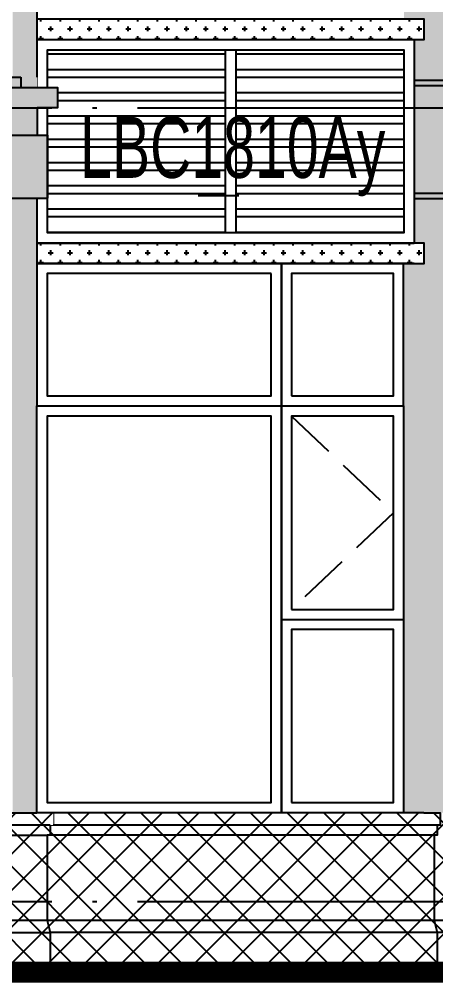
# Model space of a CAD drawing. Extents: x -12446 to 284554, y -295110 to 165007.
# Drawn here: x 69414 to 71458, y -262654 to -257919 of the extents above; entities that cross this region are included whole.
import ezdxf
from ezdxf.enums import TextEntityAlignment as Align

# ---------------------------------------------------------------- set-up
doc = ezdxf.new("R2010")
doc.units = 0
doc.header["$LTSCALE"] = 1000
doc.linetypes.add('AX-14-E$0$AX-85-M02$0$DASH', pattern=[0.35, 0.25, -0.1])
doc.linetypes.add('AX-14-E$0$DOTE', pattern=[2.42, 2, -0.2, 0.02, -0.2])
doc.layers.get('0').update_dxf_attribs({"linetype": 'CONTINUOUS'})
doc.layers.get('Defpoints').update_dxf_attribs({"linetype": 'CONTINUOUS'})
for name, color, linetype in [('A-Anno-Note', 241, 'CONTINUOUS'), ('AX-14-comp-tc$0$AX-T-LMCZ-Z$0$AX-13-E01-E03$0$A-Detl-Patt', 8, 'CONTINUOUS'), ('AX-14-comp-tc$0$AX-T-LMCZ-Z$1$AX-13-E01-E03$0$家具与填充', 251, 'CONTINUOUS'), ('AX-14-E$0$A-Detl-Fine', 152, 'CONTINUOUS'), ('AX-14-E$0$A-Detl-Patt', 8, 'CONTINUOUS'), ('AX-14-E$0$A-Detl-Thin', 131, 'CONTINUOUS'), ('AX-14-E$0$A-Wind-Iden', 11, 'CONTINUOUS'), ('AX-14-E$0$AX-T-LMCZ-Z$1$AX-13-E01-E03$0$家具与填充', 251, 'CONTINUOUS')]:
    doc.layers.add(name, color=color, linetype=linetype)
doc.layers.add('AX-14-E$0$A-Grid', color=222, linetype='AX-14-E$0$DOTE', plot=False)
doc.styles.add('AX-14-E$0$_TCH_DIM', font='JZFZ_ENA', dxfattribs={"width": 0.7, "bigfont": 'JZFZ_CNB'})
pattern_1 = [(37.5, (-86013.83, -414895.72), (-1.920038, 58.729588), [0, -46.3296, 0, -51.816, 0, -49.53]), (7.5, (-86013.83, -414895.72), (53.942794, 86.019012), [0, -24.9936, 0, -41.7576, 0, -16.002]), (327.5, (-86051.32, -414895.72), (94.919084, 0.172462), [0, -15.24, 0, -54.864, 0, -71.628]), (317.5, (-86051.32, -414895.72), (91.626774, 26.75152), [0, -7.62, 0, -35.9664, 0, -41.148])]

# ---------------------------------------------------------------- blocks, each defined once
blk = doc.blocks.new('AX-14-E$0$ahaeryewhraegew')
at = {"layer": 'AX-14-E$0$AX-T-LMCZ-Z$1$AX-13-E01-E03$0$家具与填充'}
h = blk.add_hatch(dxfattribs=at)
h.set_pattern_fill('ANSI32', color=256, scale=24, angle=135)
h.set_pattern_definition([(180, (0, 0), (-1e-14, -114.3), []), (180, (-38.1, 38.1), (-1e-14, -114.3), [])])
h.paths.add_polyline_path([(157161.3, 102637.6), (156336.3, 102637.6), (156336.3, 101737.6), (157161.3, 101737.6)])
h.paths.add_polyline_path([(155411.3, 102452.6), (155461.3, 102452.6), (155461.3, 102352.6), (155411.3, 102352.6), (155411.3, 101737.6), (156286.3, 101737.6), (156286.3, 102637.6), (155411.3, 102637.6)])
at = {"layer": 'AX-14-E$0$A-Detl-Fine'}
for points in [[(155411.3, 102452.6), (155411.3, 102637.6), (157161.3, 102637.6), (157161.3, 101737.6), (155411.3, 101737.6), (155411.3, 102277.6)], [(155411.3, 102277.6), (155411.3, 102352.6)]]:
    blk.add_lwpolyline(points, dxfattribs=at)
blk.add_lwpolyline([(156286.3, 102637.6), (156336.3, 102637.6), (156336.3, 101737.6), (156286.3, 101737.6)], close=True, dxfattribs=at)
at = {"layer": 'AX-14-E$0$A-Detl-Thin'}
for p, q in [((155361.3, 102452.6), (155361.3, 104857.6)), ((157211.3, 102687.6), (157211.3, 101687.6)), ((151461.3, 102352.6), (155361.3, 102352.6)), ((151461.3, 102217.6), (155361.3, 102217.6)), ((151411.3, 101907.6), (155411.3, 101907.6)), ((155361.3, 101587.6), (155361.3, 101907.6)), ((155361.3, 101687.6), (157211.3, 101687.6)), ((157211.3, 101587.6), (155361.3, 101587.6))]:
    blk.add_line(p, q, dxfattribs=at)
for points in [[(155361.3, 102687.6), (157261.3, 102687.6), (157261.3, 102787.6), (155361.3, 102787.6)], [(155361.3, 101587.6), (157261.3, 101587.6), (157261.3, 101687.6), (155361.3, 101687.6)]]:
    blk.add_lwpolyline(points, dxfattribs=at)
blk.add_wipeout([(151541.1, 102502.6), (155361.3, 102502.6), (155361.3, 102452.6), (151541.1, 102452.6)]).dxf.layer = 'AX-14-E$0$A-Detl-Thin'
for p, q in [((151541.1, 102502.6), (155281.5, 102502.6)), ((151541.1, 102452.6), (155361.3, 102452.6))]:
    blk.add_line(p, q, dxfattribs=at)
blk.add_lwpolyline([(155281.5, 102502.6), (155281.5, 102452.6), (155461.3, 102452.6), (155461.3, 102352.6), (155361.3, 102352.6), (155361.3, 102217.6), (155411.3, 102217.6), (155411.3, 101907.6)], dxfattribs=at)
blk = doc.blocks.new('AX-14-E$0$A$C2994032C')
at = {"layer": 'AX-14-E$0$A-Detl-Fine'}
for points in [[(12428.7, 3385), (11328.7, 3385), (11328.7, 2785), (12428.7, 2785)], [(12528.7, 2785), (13028.7, 2785), (13028.7, 3385), (12528.7, 3385)], [(12528.7, 1735), (13028.7, 1735), (13028.7, 2685), (12528.7, 2685)], [(12528.7, 785.3), (13028.7, 785.3), (13028.7, 1635.3), (12528.7, 1635.3)]]:
    blk.add_lwpolyline(points, close=True, dxfattribs=at)
for points in [[(12428.7, 785.3), (12428.7, 2685), (11328.7, 2685), (11328.7, 785.3)], [(11328.7, 1685.3), (11328.7, 785.3), (12428.7, 785.3), (12428.7, 1635.3)]]:
    blk.add_lwpolyline(points, dxfattribs=at)
at = {"layer": 'AX-14-E$0$A-Detl-Patt', "linetype": 'AX-14-E$0$AX-85-M02$0$DASH'}
blk.add_lwpolyline([(12528.7, 2685), (13028.7, 2210), (12528.7, 1735)], dxfattribs=at)
at = {"layer": 'AX-14-E$0$A-Detl-Thin'}
for p, q in [((7330, 625), (11328.7, 625)), ((13228.9, 625), (11343.7, 625)), ((11328.7, 206.3), (7330, 206.3)), ((17079.9, 206.3), (11328.7, 206.3)), ((7315, 146.3), (11343.7, 146.3)), ((17079.9, 146.3), (11343.7, 146.3)), ((15, 0), (17078.7, 0))]:
    blk.add_line(p, q, dxfattribs=at)
for points in [[(11878.7, 3435), (11278.7, 3435), (11278.7, 2735), (11878.7, 2735)], [(11878.7, 2735), (12478.7, 2735), (12478.7, 3435), (11878.7, 3435)], [(11278.7, 2735), (13078.7, 2735)], [(12478.7, 1685.3), (13078.7, 1685.3)], [(11278.7, 735), (11358.7, 735), (11358.7, 675), (11343.7, 675), (11343.7, 625), (11328.7, 625), (11328.7, 206.3), (11343.7, 146.3), (11343.7, 0)], [(13178.9, 735), (13258.9, 735), (13258.9, 675), (13243.9, 675), (13243.9, 625), (13228.9, 625), (13228.9, 206.3), (13243.9, 146.3), (13243.9, 0)]]:
    blk.add_lwpolyline(points, dxfattribs=at)
for points in [[(12478.7, 2735), (13078.7, 2735), (13078.7, 3435), (12478.7, 3435)], [(12478.7, 2735), (12478.7, 735)]]:
    blk.add_lwpolyline(points, close=True, dxfattribs=at)
blk.add_wipeout([(7300, 735), (11358.7, 735), (11358.7, 675), (7300, 675)]).dxf.layer = 'AX-14-E$0$A-Detl-Thin'
for p, q in [((7380, 735), (11278.7, 735)), ((13178.9, 735), (11358.7, 735)), ((11343.7, 675), (7315, 675)), ((13243.9, 675), (11358.7, 675))]:
    blk.add_line(p, q, dxfattribs=at)
blk.add_lwpolyline([(11278.7, 885), (11278.7, 2735), (13078.7, 2735), (13078.7, 735), (11278.7, 735), (11278.7, 2735)], dxfattribs=at)
blk = doc.blocks.new('AX-14-E$0$awrhhrejreyhre')
at = {"layer": 'AX-14-E$0$A-Detl-Patt'}
for p, q in [((157211.3, 150253.8), (158411.3, 150253.8)), ((157211.3, 150228.8), (158411.3, 150228.8)), ((157211.3, 149698.8), (158411.3, 149698.8)), ((157211.3, 149673.8), (158411.3, 149673.8))]:
    blk.add_line(p, q, dxfattribs=at)
blk = doc.blocks.new('AX-14-comp-tc')
at = {"layer": 'AX-14-comp-tc$0$AX-T-LMCZ-Z$0$AX-13-E01-E03$0$A-Detl-Patt'}
h = blk.add_hatch(dxfattribs=at)
h.set_pattern_fill('CROSS', color=256, scale=30)
h.set_pattern_definition([(0, (-84368.33, -414176.595), (47.625, 47.625), [23.8125, -71.4375]), (90, (-84356.425, -414188.5), (-47.625, 47.625), [23.8125, -71.4375])])
h.paths.add_polyline_path([(69347.5, -264341.9), (71247.5, -264341.9), (71247.5, -264441.9), (69347.5, -264441.9)])
h = blk.add_hatch(dxfattribs=at)
h.set_pattern_fill('CROSS', color=256, scale=30)
h.set_pattern_definition([(0, (-84368.33, -415276.595), (47.625, 47.625), [23.8125, -71.4375]), (90, (-84356.425, -415288.5), (-47.625, 47.625), [23.8125, -71.4375])])
h.paths.add_polyline_path([(69347.5, -265441.9), (71247.5, -265441.9), (71247.5, -265541.9), (69347.5, -265541.9)])
at = {"layer": 'AX-14-comp-tc$0$AX-T-LMCZ-Z$1$AX-13-E01-E03$0$家具与填充'}
h = blk.add_hatch(dxfattribs=at)
h.set_pattern_fill('AR-SAND', color=256, scale=24)
h.set_pattern_definition(pattern_1)
h.paths.add_polyline_path([(61047.5, -256691.9), (61747.8, -256691.9), (61747.8, -257773.9), (61668.7, -257773.9), (61667.5, -258731.9), (61627.5, -258731.9), (61627.5, -258776.9), (61447.5, -258776.9), (61447.5, -258876.9), (61547.5, -258876.9), (61547.5, -259011.9), (61497.5, -259011.9), (61497.5, -259321.9), (61747.8, -259321.9), (61747.8, -260723.9), (61668.7, -260723.9), (61667.5, -261681.9), (61627.5, -261681.9), (61627.5, -261726.9), (61447.5, -261726.9), (61447.5, -261826.9), (61547.5, -261826.9), (61547.5, -261961.9), (61497.5, -261961.9), (61497.5, -262271.9), (61747.8, -262271.9), (61747.8, -263673.9), (61668.7, -263673.9), (61667.5, -264631.9), (61627.5, -264631.9), (61627.5, -264676.9), (61447.5, -264676.9), (61447.5, -264776.9), (61547.5, -264776.9), (61547.5, -264911.9), (61497.5, -264911.9), (61497.5, -265221.9), (69347.5, -265221.9), (69347.5, -268241.9), (69227.5, -268241.9), (69227.5, -267573.9), (68747.5, -267573.9), (68747.5, -265221.9), (66047.5, -265221.9), (66047.5, -267576.9), (65047.5, -267576.9), (65047.5, -265221.9), (62147.5, -265221.9), (62147.5, -267576.9), (61669.1, -267573.9), (61669.1, -268241.9), (61047.5, -268241.9), (61047.5, -265541.9), (61197.5, -265541.9), (61197.5, -265441.9), (61147.5, -265441.9), (61147.5, -264441.9), (61197.5, -264441.9), (61197.5, -264341.9), (61047.5, -264341.9), (61047.5, -262591.9), (61197.5, -262591.9), (61197.5, -262491.9), (61147.5, -262491.9), (61147.5, -261491.9), (61197.5, -261491.9), (61197.5, -261391.9), (61047.5, -261391.9), (61047.5, -259641.9), (61197.5, -259641.9), (61197.5, -259541.9), (61147.5, -259541.9), (61147.5, -258541.9), (61197.5, -258541.9), (61197.5, -258441.9), (61047.5, -258441.9)])
h.paths.add_polyline_path([(58847.5, -256691.9), (58147.5, -256691.9), (58147.5, -268241.9), (58847.5, -268241.9), (58847.5, -265541.9), (58697.5, -265541.9), (58697.5, -265441.9), (58747.5, -265441.9), (58747.5, -264441.9), (58697.5, -264441.9), (58697.5, -264341.9), (58847.5, -264341.9), (58847.5, -262591.9), (58697.5, -262591.9), (58697.5, -262491.9), (58747.5, -262491.9), (58747.5, -261491.9), (58697.5, -261491.9), (58697.5, -261391.9), (58847.5, -261391.9), (58847.5, -259641.9), (58697.5, -259641.9), (58697.5, -259541.9), (58747.5, -259541.9), (58747.5, -258541.9), (58697.5, -258541.9), (58697.5, -258441.9), (58847.5, -258441.9)])
h.paths.add_polyline_path([(56748.8, -268241.9), (58148.8, -268241.9), (58148.8, -266776.9), (56748.8, -266776.9)])
h.paths.add_polyline_path([(56648.8, -266776.9), (58148.8, -266776.9), (58148.8, -266676.9), (56648.8, -266676.9)])
h = blk.add_hatch(dxfattribs=at)
h.set_pattern_fill('AR-SAND', color=256, scale=24)
h.set_pattern_definition([(37.5, (-152.837, -6422.47), (-1.9200376, 58.7295885), [0, -46.3296, 0, -51.816, 0, -49.53]), (7.5, (-152.84, -6422.47), (53.942794, 86.019012), [0, -24.9936, 0, -41.7576, 0, -16.002]), (327.5, (-190.33, -6422.47), (94.919084, 0.172462), [0, -15.24, 0, -54.864, 0, -71.628]), (317.5, (-190.33, -6422.47), (91.626774, 26.75152), [0, -7.62, 0, -35.9664, 0, -41.148])])
h.paths.add_polyline_path([(71823.1, -268241.9), (71147.5, -268241.9), (71147.5, -265541.9), (71248.8, -265541.9), (71248.8, -265441.9), (71198.8, -265441.9), (71198.8, -264441.9), (71248.8, -264441.9), (71248.8, -264341.9), (71148.8, -264341.9), (71148.8, -262591.9), (71248.8, -262591.9), (71248.8, -262491.9), (71198.8, -262491.9), (71198.8, -261491.9), (71248.8, -261491.9), (71248.8, -261391.9), (71148.8, -261391.9), (71148.8, -259641.9), (71248.8, -259641.9), (71248.8, -259541.9), (71198.8, -259541.9), (71198.8, -258541.9), (71248.8, -258541.9), (71248.8, -258441.9), (71148.8, -258441.9), (71148.8, -256691.9), (71823.1, -256691.9), (72498.8, -256691.9), (72498.8, -258441.9), (72348.4, -258441.9), (72348.8, -258541.9), (72398.8, -258541.9), (72398.8, -259541.9), (72348.8, -259541.9), (72348.8, -259641.9), (72498.8, -259641.9), (72498.8, -261391.9), (72348.8, -261391.9), (72348.8, -261491.9), (72398.8, -261491.9), (72398.8, -262491.9), (72348.8, -262491.9), (72348.8, -262591.9), (72498.8, -262591.9), (72498.8, -264341.9), (72348.8, -264341.9), (72348.8, -264441.9), (72398.8, -264441.9), (72398.8, -265441.9), (72348.8, -265441.9), (72348.8, -265541.9), (72498.8, -265541.9), (72498.8, -268241.9)])
h = blk.add_hatch(dxfattribs=at)
h.set_pattern_fill('AR-SAND', color=256, scale=24)
h.set_pattern_definition(pattern_1)
h.paths.add_polyline_path([(61747.8, -262271.9), (69347.5, -262271.9), (69347.5, -264676.9), (61747.8, -264676.9)])
h.paths.add_polyline_path([(62147.5, -262271.9), (65047.5, -262271.9), (65047.5, -263676.9), (62147.5, -263676.9)], flags=16)
h.paths.add_polyline_path([(65447.1, -263676.9), (61747.8, -263676.9), (61747.8, -264631.9), (65447.1, -264631.9)], flags=16)
h.paths.add_polyline_path([(66047.5, -262271.9), (68747.5, -262271.9), (68747.5, -263673.9), (66047.5, -263673.9)], flags=16)
h.paths.add_polyline_path([(65567.5, -264631.9), (69228.2, -264631.9), (69228.2, -263673.9), (65567.5, -263673.9)], flags=16)
h = blk.add_hatch(dxfattribs=at)
h.set_pattern_fill('AR-SAND', color=256, scale=24)
h.set_pattern_definition([(37.5, (-86013.83, -423745.72), (-1.920038, 58.729588), [0, -46.3296, 0, -51.816, 0, -49.53]), (7.5, (-86013.83, -423745.72), (53.942794, 86.019012), [0, -24.9936, 0, -41.7576, 0, -16.002]), (327.5, (-86051.32, -423745.72), (94.919084, 0.172462), [0, -15.24, 0, -54.864, 0, -71.628]), (317.5, (-86051.32, -423745.72), (91.626774, 26.75152), [0, -7.62, 0, -35.9664, 0, -41.148])])
h.paths.add_polyline_path([(61447.5, -264676.9), (69447.5, -264676.9), (69447.5, -264776.9), (69347.5, -264776.9), (69347.5, -264911.9), (69397.5, -264911.9), (69397.5, -265221.9), (61497.5, -265221.9), (61497.5, -264911.9), (61547.5, -264911.9), (61547.5, -264776.9), (61447.5, -264776.9)])
h = blk.add_hatch(dxfattribs=at)
h.set_pattern_fill('ANSI37', color=256, scale=80)
h.set_pattern_definition([(45, (-86013.83, -414895.72), (-89.80256, 89.80256), []), (135, (-86013.83, -414895.72), (-89.80256, -89.80256), [])])
h.paths.add_polyline_path([(60696.8, -268241.9), (93428.8, -268241.9), (93428.8, -268296.9), (93413.8, -268301.9), (93413.8, -268351.9), (93398.8, -268351.9), (93398.8, -268770.6), (93413.8, -268830.6), (93413.8, -268976.9), (60696.8, -268976.9)])
blk = doc.blocks.new('AX-14-E$0$JB-WIDR-TAG')
at = {"layer": 'Defpoints'}
blk.add_line((-1.694, -2.375), (0.306, -2.375), dxfattribs=at)
at = {"style": 'AX-14-E$0$_TCH_DIM', "width": 0.7}
blk.add_attdef('WD_TAG', text='', height=3, dxfattribs=at).set_placement((0, 0), align=Align.MIDDLE_CENTER)
blk = doc.blocks.new('AX-14-E$0$wegwgewhrejsr')
at = {"layer": 'AX-14-E$0$A-Wind-Iden', "xscale": 100, "yscale": 100, "zscale": 100, "rotation": 3.415094585006376e-08}
blk.add_blockref('AX-14-E$0$JB-WIDR-TAG', (156321.2, 149924.5), dxfattribs=at).add_auto_attribs({'WD_TAG': 'LBC1810Ay'})
blk = doc.blocks.new('AX-14-E')
at = {"layer": 'AX-14-E$0$A-Grid'}
for p, q in [((55473.5, -258354.4), (94520.7, -258354.4)), ((55473.5, -262254.4), (94520.7, -262254.4)), ((55473.5, -262554.4), (94520.7, -262554.4))]:
    blk.add_line(p, q, dxfattribs=at)
at = {"layer": 'AX-14-E$0$A-Detl-Thin'}
blk.add_blockref('AX-14-E$0$ahaeryewhraegew', (-85859.7, -360707), dxfattribs=at)
blk.add_blockref('AX-14-E$0$A$C2994032C', (58221.6, -262554.4), dxfattribs=at)
at = {"layer": 'AX-14-E$0$A-Detl-Thin', "const_width": 100}
blk.add_lwpolyline([(56262.5, -262604.4), (94520.7, -262604.4)], dxfattribs=at)
at = {"layer": 'AX-14-E$0$A-Detl-Thin'}
for name, p in [('AX-14-comp-tc', (152.8, 6422.5)), ('AX-14-E$0$wegwgewhrejsr', (-85859.7, -408473.3))]:
    blk.add_blockref(name, p, dxfattribs=at)
at = {"layer": 'AX-14-E$0$A-Detl-Thin', "color": 6}
blk.add_blockref('AX-14-E$0$awrhhrejreyhre', (-85859.7, -408473.3), dxfattribs=at)

msp = doc.modelspace()

# ---------------------------------------------------------------- block references
at = {"layer": 'A-Anno-Note'}
msp.add_blockref('AX-14-E', (0, 0), dxfattribs=at)

doc.saveas('drawing.dxf')
